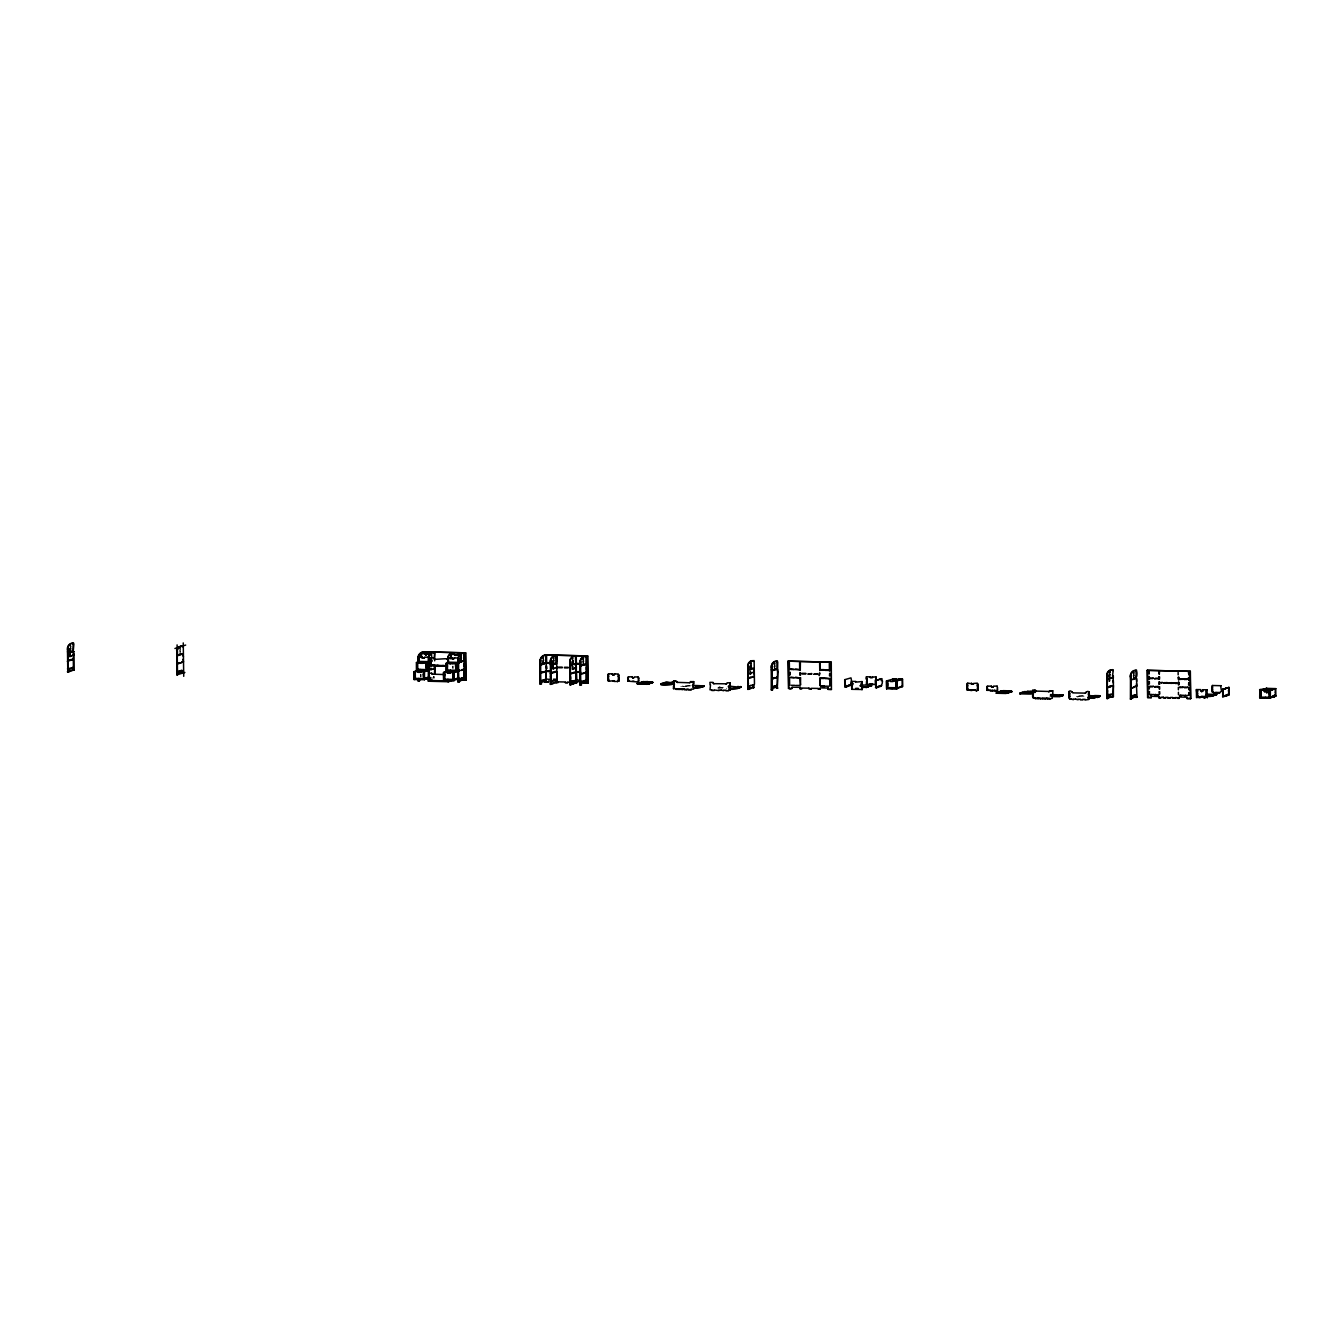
<?xml version="1.0" encoding="UTF-8"?>
<svg xmlns="http://www.w3.org/2000/svg" width="1343" height="1343" viewBox="0 0 1343 1343"><rect width="100%" height="100%" fill="white"/><g stroke="black" fill="none" stroke-linecap="round" stroke-linejoin="round"><path stroke-width="0.75" stroke-dasharray="5 3.75" d="M433.806 676.738L434.326 678.081L428.4 677.913M433.42 676.486L434.309 676.822M434.007 677.124L433.42 677.107M690.184 685.366L680.867 686.525M690.201 685.988L682.983 686.474M682.563 685.988L683.419 686.34M718.404 687.347L720.083 686.81L719.512 687.415M718.404 687.969L726.798 686.777M1077.321 696.983L1079.604 696.463L1078.748 696.11M1079.604 696.463L1079.017 695.825L1085.077 695.305M1079.017 696.446L1087.242 696.06M1077.321 696.362L1076.482 696.631M682.63 686.575L686.391 686.592M717.682 687.985L726.764 688.288M453.162 666.145L453.195 668.327M452.574 666.128L452.608 668.31M421.031 674.421L421.064 676.587M420.644 674.337L420.695 677.141M420.443 674.404L420.46 676.587"/><path stroke-width="1.5" d="M693.71 684.141L693.676 681.64L690.436 682.11M690.722 681.572L689.866 682.748M726.983 682.798L730.156 682.815L729.971 685.366L730.156 682.815M1052.828 695.254L1052.761 690.806L1049.806 690.738L1048.749 691.981M1202.875 690.537L1203.093 689.681L1202.656 691.125M424.573 657.482L424.035 658.221M425.462 654.847L427.427 653.756L426.05 655.031M452.86 659.077L454.538 657.852L453.749 658.977M454.924 655.401L456.788 655.199M612.979 675.126L614.658 673.884L614.12 674.824M633.141 678.165L634.165 677.577M973.507 683.453L977.402 683.151M1086.286 692.065C1083.868 695.321 1087.058 689.547 1089.24 691.981L1089.039 693.29L1089.24 691.981M1203.059 690.621L1201.565 691.561L1200.726 689.614L1196.395 689.58L1197.301 697.621M1265.996 690.99L1266.902 688.422L1260.389 690.302L1260.926 697.638M1265.845 691.276L1266.331 690.268M73.664 643.096L72.824 643.364A24.493 8.243 -88.5 0 0 70.625 643.918L70.189 644.237A24.493 8.243 -88.5 0 0 67.738 647.494L68.09 672.02L67.939 646.151A24.493 8.243 -88.5 0 1 69.601 644.22L70.037 643.918A24.493 8.243 -88.5 0 1 72.237 643.347L73.882 644.086L73.194 651.607M184.898 672.457L176.923 674.807L177.36 648.938A24.493 8.243 -88.5 0 1 177.763 648.367M428.921 661.629L417.858 661.411L418.563 655.099A24.493 8.243 -88.5 0 1 420.241 653.185L420.661 652.866A24.493 8.243 -88.5 0 1 422.86 652.312L424.522 653.034L423.448 652.312A24.493 8.243 -88.5 0 0 421.266 652.883L420.829 653.185A24.493 8.243 -88.5 0 0 418.378 656.442L418.445 662.049L428.115 662.3L429.105 660.303M459.054 678.383L448.428 681.74L428.383 681.22L428.82 655.367A24.493 8.243 -88.5 0 1 430.499 653.437L430.935 653.118A24.493 8.243 -88.5 0 1 433.118 652.564L434.779 653.302L434.259 658.271M458.819 661.075L458.634 662.384L447.572 662.166L448.277 655.854A24.493 8.243 -88.5 0 1 449.955 653.94L450.392 653.621A24.493 8.243 -88.5 0 1 452.574 653.067L454.236 653.806L453.162 653.084A24.493 8.243 -88.5 0 0 450.979 653.638L450.543 653.957A24.493 8.243 -88.5 0 0 448.092 657.214L448.176 662.804L458.685 662.787M460.431 679.994L464.006 679.054L458.097 681.992L458.551 656.123A24.493 8.243 -88.5 0 1 460.213 654.192L460.649 653.89A24.493 8.243 -88.5 0 1 462.848 653.319L463.688 653.051M540.138 684.074L540.977 682.563L541.582 683.822L540.138 684.074L540.591 658.221A24.493 8.243 -88.5 0 1 542.253 656.291L542.69 655.972A24.493 8.243 -88.5 0 1 544.872 655.418L546.534 656.156L546.651 663.627M551.402 683.604C549.388 677.51 552.829 685.467 550.395 684.342L550.848 658.473A24.493 8.243 -88.5 0 1 552.51 656.559L552.947 656.24A24.493 8.243 -88.5 0 1 555.146 655.686L555.985 655.418L556.086 662.284M575.19 683.134L576.416 682.949L576.029 655.921L575.19 656.19A24.493 8.243 -88.5 0 0 572.991 656.744L572.571 657.063A24.493 8.243 -88.5 0 0 570.104 660.32L570.456 684.846L570.305 658.977A24.493 8.243 -88.5 0 1 571.967 657.046L572.403 656.744A24.493 8.243 -88.5 0 1 574.603 656.173L576.265 656.912L576.365 664.382M580.126 685.098L580.948 683.587L581.553 684.846L580.126 685.098L580.562 659.228A24.493 8.243 -88.5 0 1 582.241 657.315L582.661 656.996A24.493 8.243 -88.5 0 1 584.86 656.442L586.522 657.18L586.421 664.718M753.406 687.146L747.766 689.379L748.202 663.509A24.493 8.243 -88.5 0 1 749.881 661.595L750.301 661.276A24.493 8.243 -88.5 0 1 752.5 660.722L754.162 661.461L754.464 683.872L753.423 687.767M771.352 689.983L772.175 688.472L772.779 689.731L771.352 689.983L771.789 664.114A24.493 8.243 -88.5 0 1 773.467 662.2L773.887 661.881A24.493 8.243 -88.5 0 1 776.086 661.327L777.748 662.065L777.261 688.288L777.882 672.02M1113.011 669.637L1112.172 669.905A24.493 8.243 -88.5 0 0 1109.99 670.459L1109.553 670.778A24.493 8.243 -88.5 0 0 1107.102 674.035L1107.438 698.561L1107.287 672.675A24.493 8.243 -88.5 0 1 1108.965 670.761L1109.385 670.442A24.493 8.243 -88.5 0 1 1111.584 669.888L1113.246 670.627L1112.508 675.663M1136.413 683.654L1136.984 697.252L1136.329 696.211L1130.437 699.149L1130.873 673.279A24.493 8.243 -88.5 0 1 1132.552 671.366L1132.988 671.047A24.493 8.243 -88.5 0 1 1135.171 670.493C1138.847 668.864 1135.792 685.081 1136.01 670.224M1049.588 691.494L1035.621 691.074M424.673 657.701L423.146 658.322M973.608 683.671L971.778 684.158M993.451 686.676L992.544 687.297M1265.845 691.427L1264.468 691.628L1266.063 691.209M726.546 683.772L725.975 684.007M456.805 655.384L454.958 655.082M973.423 683.923L972.382 684.342M993.266 686.928L991.201 686.693M446.615 659.262C450.677 657.801 433 659.984 434.36 659.044M726.63 683.805L713.721 683.671M1202.522 691.36L1201.565 691.561M614.087 674.958L612.089 673.901L612.912 674.925M69.987 645.328L70.81 646.52M67.586 648.585L67.603 649.844M70.608 647.83L70.843 649.005M67.62 651.086L67.637 652.329M70.642 650.314L69.769 652.278L72.891 651.473M69.954 650.986L70.121 648.417L70.356 652.295M69.752 651.657L70.608 651.372L69.769 652.278M69.5 651.943L68.661 652.832L68.913 651.926M71.448 651.724L73.999 651.556M74.033 654.058L74.033 670.123L72.556 670.392M69.651 655.871L71.297 656.173L69.45 656.559M73.831 654.746C70.356 655.854 75.326 655.552 73.244 654.729M68.174 660.403L67.922 660.689M69.87 659.866L71.565 659.329M69.618 660.152L68.778 661.041L69.03 660.135M67.335 661.31L68.191 661.025M69.886 660.487L71.313 660.236M67.805 663.778L67.838 666.279M67.452 668.898L68.459 668.78L68.493 671.265M67.687 671.315L68.929 671.752L67.486 672.004M71.28 670.174L73.143 669.788M69.601 670.711L71.884 670.812M178.183 647.846A24.493 8.243 -88.5 0 1 179.022 647.024L179.458 646.705A24.493 8.243 -88.5 0 1 181.658 646.151L183.084 645.899M174.926 648.501L185.67 645.06M182.497 645.882L182.715 646.873M179.996 648.132L180.231 649.307M177.394 651.473L177.41 652.715L176.806 651.456M180.029 650.616L180.264 651.791M177.645 653.89L177.058 655.115M180.063 653.118L180.08 654.36M177.444 655.199L178.938 655.35L177.494 655.602L177.427 653.957M182.295 653.655L181.473 654.545L181.708 653.638M182.614 654.41L183.454 656.845M183.521 661.83L182.9 659.312M177.595 663.207L179.039 663.576L177.343 663.492M179.29 662.67C182.883 663.123 177.796 662.687 179.895 663.308M182.413 661.864L181.574 662.754L181.825 661.847M179.307 663.291L180.734 663.022M179.408 670.879C182.984 671.332 177.914 670.896 180.012 671.517M181.104 670.342C184.679 670.795 179.593 670.358 181.691 670.98M179.408 671.5L180.852 671.248M181.104 670.963L182.547 670.711M176.923 674.807L177.746 673.296L182.816 671.869L182.833 673.112M182.228 671.853L182.866 672.893M420.863 656.693L421.417 653.605L421.467 657.952M425.429 654.578L424.858 653.756L425.949 654.914M418.647 661.36L418.798 656.928L418.865 661.293M428.971 680.616L429.827 680.968L428.971 681.237L428.635 656.71A24.493 8.243 -88.5 0 1 431.086 653.453L431.523 653.134A24.493 8.243 -88.5 0 1 433.705 652.58L434.561 652.312L434.679 660.84M430.885 654.528L431.489 655.804L431.674 654.477M423.062 658.12L422.239 657.096L423.347 658.255M428.266 657.247L424.606 657.163M429.072 657.818L428.87 659.128M418.445 661.428L418.697 661.142M427.04 670.677L416.582 670.493L416.464 662.586L420.628 662.619M418.563 662.049L417.085 662.535L417.186 670.006L427.04 670.258M419.587 661.931L417.673 662.535L417.774 669.385M433.638 658.456L433.99 658.792M422.978 662.67L426.94 662.77L426.839 670.761M417.119 664.701L417.153 667.202M428.954 661.411L427.628 662.217M450.979 658.775C450.56 646.352 452.003 663.509 450.576 657.449M427.997 662.3L425.932 662.754L426.268 669.888M426.94 662.77L422.776 662.754M432.093 661.226C430.381 662.552 432.362 657.399 431.556 660.773M425.748 665.003L426.369 667.505L425.966 664.936M448.377 662.116L448.528 657.701L448.159 662.183M458.702 681.992L458.349 657.466A24.493 8.243 -88.5 0 1 460.8 654.209L461.237 653.89A24.493 8.243 -88.5 0 1 463.436 653.336L464.275 653.067L464.023 680.297L464.124 668.982L464.611 676.536M465.668 652.849L422.525 651.825L465.668 652.849L466.038 680.062L462.294 680.028L462.277 678.786M461.404 655.25L461.203 656.559L460.582 654.679L460.263 662.233M452.776 658.876L451.97 657.852L453.078 659.01M464.292 654.125L463.805 661.579M431.758 664.903L430.7 665.238L447.471 665.675M416.985 670.073L418.412 669.603M416.582 670.493L416.683 662.519M418.999 669.62L418.143 669.267M431.774 665.524L430.717 665.859L431.019 657.634L431.12 665.104M432.681 665.221L436.441 665.859M414.047 671.618L414.148 679.524L414.047 671.618L418.21 671.651M418.68 670.275L414.668 671.55L414.769 679.021L426.654 679.054L422.911 679.021M419.402 670.006L420.527 670.157M457.98 658.003L454.32 657.919M435.266 665.826L434.863 674.119M437.398 665.339L439.984 665.96M458.786 658.574L458.215 659.816M460.85 657.717L461.237 659.044L461.438 657.734M420.56 671.701L424.522 671.802L424.422 679.776L424.103 671.802L430.499 669.368L428.232 669.888M429.894 668.562L431.103 668.176M456.771 671.45L446.296 671.248L446.178 663.341L450.341 663.375M449.015 662.535L446.816 663.291L446.699 670.829M414.702 673.733L415.105 676.318M426.402 670.107L429.055 668.831L429.072 670.241L429.659 669.637M426.419 670.308L429.055 669.469M429.894 669.183L431.12 668.797M420.51 669.536L420.359 672.39L420.376 669.737M426.486 670.442L426.402 669.486M431.355 669.099C433.722 669.771 429.29 668.965 431.355 669.721M441.159 665.977L443.291 665.49M427.745 670.426L423.515 671.785L423.616 678.635M434.779 668.31L434.477 673.212M460.884 660.202L461.488 661.461M461.472 660.219L461.27 661.528M456.654 663.543L452.49 663.509L456.654 663.543L456.553 671.517M444.701 666.078L447.051 666.128M458.248 662.3L457.342 662.972M461.22 661.344L463.486 660.823L459.977 661.495L461.807 661.36L461.22 661.981M423.364 676.519L423.549 673.968M457.728 663.056L455.646 663.509L455.747 670.358M460.38 662.25L462.059 661.696M428.686 672.994L431.691 673.397M429.072 673.078L429.827 680.968M431.64 673.078L432.681 674.337M455.478 665.759L456.1 668.26L455.68 665.692M464.46 666.581L463.839 664.08M418.093 679.189L420.46 679.239M428.686 677.208L424.824 678.249L426.638 677.795L426.436 679.122M446.296 671.248L446.396 663.274M424.573 678.534L414.769 678.4M443.559 672.44L443.66 680.347L443.559 672.44L447.723 672.474M447.001 671.483L444.18 672.39L444.063 679.927M419.553 680.7L418.126 680.968L419.553 680.7L419.536 679.457M423.448 679.256L424.824 678.87M426.621 677.862L426.05 678.484L426.889 677.577M428.954 677.543L428.333 678.114M424.002 679.34L428.702 677.829M430.616 677.594L429.777 678.484L430.633 678.215M428.35 678.735L429.189 678.467M457.56 669.989L456.133 670.862L458.769 669.603C461.136 671.953 458.87 669.821 453.615 672.625L453.716 680.095M450.073 672.541L454.018 672.642L454.135 680.548L443.66 680.347M456.133 671.064L458.786 670.224M447.504 673.162L450.09 673.162L447.723 673.095M428.585 680.532L442.367 680.817M457.241 671.265L453.027 672.608L453.111 679.457M428.383 681.22L430.918 680.414M432.362 680.162L431.086 679.944M430.583 681.136L430.482 679.927M444.248 677.057L444.802 674.572L431.909 674.136M452.843 674.857L453.464 677.359L453.044 674.79M447.605 679.39L450.174 680.011M452.91 679.474L456.15 679.323M456.989 678.433L455.562 679.306L457.61 678.014M448.847 680.985L428.383 680.599M448.26 680.968L450.543 681.069M449.267 680.851L447.84 681.724L450.375 680.918M449.955 680.431L451.651 680.498M454.337 679.692L453.162 680.011L454.589 678.517M458.064 679.491L460.347 678.349L458.651 678.886M462.294 680.028L466.038 680.062M458.097 681.992L459.541 681.724M464.057 680.078L463.419 679.038M540.725 684.091L540.39 659.564A24.493 8.243 -88.5 0 1 542.841 656.307L543.277 655.988A24.493 8.243 -88.5 0 1 545.476 655.434L546.316 655.166L546.064 682.395L545.946 671.147M542.639 657.382L543.244 658.641L543.428 657.331M550.999 684.359L550.647 659.816A24.493 8.243 -88.5 0 1 553.098 656.576L553.534 656.257A24.493 8.243 -88.5 0 1 555.733 655.703L556.573 655.434L556.959 682.445L555.465 682.093L556.069 682.731M540.826 660.672L540.255 661.898M556.59 656.492L556.69 663.962M540.86 663.157L540.725 664.886L542.152 663.996M551.1 662.183L550.294 660.991L550.899 662.25M540.289 664.399L540.675 664.483M542.404 663.711L543.244 663.442C540.39 664.936 545.929 663.778 542.941 663.543M542.992 663.727L543.848 663.459M544.1 663.173L545.527 662.922L544.1 663.795M547.121 662.653L550.664 662.737M540.725 664.886L542.152 664.617M542.421 664.332L543.848 664.08M550.345 664.718L551.117 663.425L550.932 664.735M546.685 666.111L546.5 668.68M550.546 664.651L552.409 664.265L550.983 665.138M553.198 663.811C556.187 664.046 550.647 665.205 553.517 663.711M554.105 663.727L553.266 664.617M575.459 656.962L575.778 664.365M552.678 664.6L554.105 664.349M572.941 658.171L572.588 659.329M569.952 661.411L569.986 662.653M575.711 659.396L575.828 682.932M580.713 685.115L580.377 660.588A24.493 8.243 -88.5 0 1 582.828 657.331L583.265 657.012A24.493 8.243 -88.5 0 1 585.447 656.458L586.287 656.19L586.085 683.184M587.68 655.955L544.536 654.931L587.68 655.955L588.066 683.167L584.306 683.151L584.289 681.908M556.724 666.447L556.757 668.932M553.618 668.495C553.937 666.951 552.057 669.771 554.206 668.512M556.741 667.068L555.482 668.092L556.741 667.689M540.826 672.474L540.574 672.759M542.522 671.936L543.949 671.685M542.27 672.222L541.43 673.112L541.682 672.205M544.805 671.416C547.172 672.088 542.74 671.282 544.805 672.037M558.503 667.118L562.247 667.135M542.522 672.558L543.965 672.306M547.239 670.879L550.781 670.963M570.003 663.912L570.389 665.238M570.02 665.154L570.607 665.171M571.866 664.768L570.439 665.641L570.372 663.996M580.814 661.696L580.612 663.006M550.781 671.584L547.256 671.5M564.396 667.27L568.156 667.286M572.118 664.483L573.562 664.214L572.135 665.104M576.852 663.408L580.377 663.509M570.439 665.641L571.883 665.389M551.083 672.742L550.831 673.028M552.779 672.205L554.223 671.936M554.474 671.651L555.901 671.399M550.261 673.632L551.1 673.363M552.796 672.826L554.223 672.558M554.474 672.272L555.918 672.02M556.791 671.433L556.909 678.903M580.696 665.893L580.629 664.248M576.399 666.883L576.214 669.435M580.277 665.406L580.646 665.49M574.351 668.579C578.699 667.689 571.799 669.25 575.61 667.555M574.334 667.958L576.197 667.572L575.19 667.689M550.496 676.184L551.335 678.618L550.714 676.117M542.639 680.146L544.066 679.894M542.387 680.431L541.548 681.337L541.783 680.431M542.639 680.783L544.083 680.515M547.356 679.088L550.899 679.81M544.922 680.246L545.762 679.357L544.318 679.608M586.455 667.202L586.488 669.704M540.977 682.563L545.443 681.136L546.097 682.177M571.984 672.977L570.288 673.514M548.448 680.985L548.464 682.227L544.922 682.143L548.464 682.227M569.717 674.136L572 673.598M576.265 671.92L576.365 679.39M576.953 671.634L580.495 671.718M555.616 679.927L555.431 680.229C552.812 679.793 558.369 679.642 554.592 680.498M551.369 681.102L550.361 681.22M554.323 680.162L553.501 681.052L553.736 680.146M556.019 679.625L555.179 680.515M580.512 672.339L576.97 672.255M570.171 676.603L570.204 679.105M556.338 681.186L555.482 682.714M582.241 673.246L580.562 673.783M553.098 683.05C554.407 682.815 555.364 683.05 550.395 683.721M554.206 682.496L556.052 682.11M580.814 674.119L582.258 673.867M586.522 672.188L586.622 679.659M550.395 684.342L551.839 684.091M558.134 682.479L555.733 682.63M565.202 682.664L567.569 682.714M570.036 681.656L572.101 681.824L571.262 681.472M572.101 681.203L570.657 681.455L571.295 684.577L570.07 684.141M572.353 680.918C576.113 680.481 570.59 682.395 573.192 680.649M575.476 680.112L574.049 681.002L575.492 680.733M570.674 682.076L572.101 681.824M572.37 681.539L573.209 681.27M577.07 679.843L580.629 680.565M572.571 684.175L569.852 684.208M573.662 682.999L575.526 683.234L574.922 682.597M569.868 684.829L571.295 684.577M572.554 683.553L571.984 684.158L574.25 683.637M574.938 683.218L576.617 682.882L576.6 681.64L580.562 681.74M580.931 681.724L582.358 681.455M582.61 681.17L584.054 680.918M584.306 680.632L585.733 680.381L584.323 681.254M580.931 682.345L582.375 682.076M582.627 681.791L584.054 681.539M608.429 673.8L612.307 673.833M607.859 674.404L607.875 675.663L608.664 674.354M580.948 683.587L586.018 682.16M584.306 683.151L588.066 683.167M608.681 675.596L608.48 676.922L607.875 675.663M607.892 676.906L607.909 678.148L608.698 676.855M618.116 674.673L618.72 675.932L618.922 674.622M608.497 678.165L608.513 679.407L607.909 678.148M618.133 675.915L618.149 677.157L618.938 675.865M607.926 679.39L607.943 680.632L608.732 679.34M618.754 678.416L618.955 677.107L619.005 680.851L617.511 681.505L619.005 680.851M609.235 680.666L607.943 680.632M614.171 680.716L612.777 680.767L613.952 680.783M618.183 679.659L618.384 678.349M618.989 679.608L618.787 680.918M628.289 676.805L632.167 676.822L632.771 677.913M627.718 677.409L627.735 678.651L628.507 677.359M632.167 676.822L633.057 678.047M628.323 678.668L628.339 679.911L627.735 678.651M627.752 679.894L627.769 681.136L628.541 679.843M637.959 677.04L638.798 678.87M638.781 677.611L638.58 678.937M638.194 678.853L638.832 681.354L637.539 681.942L627.769 681.136M633.997 681.237L632.603 681.27M638.815 680.112L637.539 681.942M650.851 683.251L651.103 682.345L650.012 683.52L649.24 682.697L649.173 683.788L646.89 684.309L637.203 683.436L644.522 682.58L644.237 684.107M647.628 681.572L641.685 681.808L640.779 683.167M638.126 683.402L649.038 683.386M644.321 683.268L640.98 682.479M638.143 684.023L637.472 683.151L638.311 683.503M639.167 683.234L641.45 682.714M640.846 682.697L641.685 681.808M637.22 684.074L638.311 682.882M643.868 681.556L642.273 681.824M645.698 682.597L649.24 682.697M647.41 681.64L652.345 682.328M637.203 683.436L647.729 684.04M651.959 682.076L652.849 682.412L650.264 683.234M649.173 683.788L648.568 683.151L650.264 682.613M651.691 682.362L652.547 682.076M648.585 683.772L649.424 683.503M651.708 682.983L652.547 682.697M661.058 683.755L666.749 682.143L671.215 682.798M673.598 683.503C677.073 684.275 658.053 686.844 661.646 683.772M660.806 684.661L661.898 683.486M665.272 682.412L662.485 683.503M673.582 682.865L665.876 682.429M660.79 684.04L674.253 683.637C673.447 689.815 675.395 681.321 673.447 683.688C672.423 679.491 675.949 681.237 677.611 682.462M671.215 682.177L673.565 682.244M676.57 681.203L673.414 681.203M673.481 686.189L673.514 688.674L674.287 686.122M753.927 660.471L753.574 661.444M750.468 662.619L750.855 663.946L751.056 662.636M690.52 681.64L693.676 681.64M675.882 688.724L679.424 689.446M748.454 665.977L748.252 667.286M675.882 689.362L679.642 689.379M680.599 688.858L682.966 689.53M680.599 689.479L683.167 689.463M692.333 685.501C697.789 685.467 709.457 686.021 701.6 686.609M684.359 689.496L686.709 689.563L684.141 689.563M748.487 668.461C746.104 668.814 751.929 670.778 748.336 669.553M693.122 684.124L693.156 686.609M693.525 686.693C692.87 687.935 692.988 689.244 702.288 686.81M687.683 689.664L691.225 689.748M695.892 686.206L704.135 686.424M747.917 669.687L748.286 669.771M753.154 668.226L752.315 669.116L752.567 668.21M771.94 690L771.604 665.456A24.493 8.243 -88.5 0 1 774.055 662.217L774.475 661.898A24.493 8.243 -88.5 0 1 776.674 661.344L777.513 661.075M713.301 683.134L713.653 683.469M776.926 661.058L777.043 669.586M704.135 685.803L702.876 686.827M693.24 687.532L700.341 687.65L701.986 685.669L701.869 686.944M713.049 682.378L709.893 682.362L710.128 684.796M710.514 684.863L709.994 689.832L711.975 689.815M714.04 683.721L713.2 683.335M749.713 673.934C753.07 675.143 748.706 667.622 750.301 673.951M754.094 672.104C750.485 673.582 756.176 672.339 753.087 672.222M771.453 666.564L771.47 667.807M792.051 688.455C792.857 685.434 791.631 691.057 788.509 688.355L788.123 661.159L831.267 662.183L831.435 689.463L827.909 689.362L828.094 688.052L827.909 689.362M789.331 662.435L789.432 669.905M771.486 669.049L771.503 670.291M750.133 677.241L751.576 676.973M747.615 678.668L748.185 678.064M750.149 677.862L751.576 677.611M714.123 689.949L719.059 690.621M729.383 685.35L729.417 687.851L730.189 685.299M799.589 662.687L799.689 670.157M800.394 662.636L800.277 670.174M730.508 686.323L739.943 687.196M748.068 681.153L748.487 683.721M721.191 690.117L723.776 690.738M730.223 687.784L730.038 690.352L729.417 687.851M790.708 668.864L794.468 669.519L790.725 669.502M725.925 690.873L728.494 690.856M740.144 686.508C742.713 688.153 731.045 690.252 728.88 688.976M730.961 688.405L737.693 687.7M737.273 687.834L738.969 687.918M740.228 686.877L741.118 686.592M795.425 668.999L799.186 669.637L795.442 669.62M740.816 686.894L739.557 687.935M789.466 672.39L790.087 674.891L790.272 672.339M747.933 686.206L747.715 686.273M750.25 685.45L751.694 685.199M773.467 678.131L771.772 678.668M819.633 663.207L819.75 670.677L819.851 663.14M773.719 677.846L775.163 677.577L773.736 678.467M772.04 679.004L773.484 678.752M789.499 674.874L789.684 672.323M747.967 688.69L749.193 688.506M748.605 688.489L750.452 688.103M749.864 688.086L752.819 687.129M748.773 688.64L747.749 688.758M831.267 662.183L788.123 661.159M747.766 689.379L749.193 689.127M752.835 687.75L753.725 687.465M800.562 675.093L800.529 672.591M829.303 663.442L829.42 670.912M830.108 663.392L830.008 670.929M789.533 677.376L789.634 684.846M790.826 677.09L794.586 677.728L790.842 677.711M802.09 673.33L805.85 673.363M799.756 675.143L799.941 672.574M795.543 677.208L799.303 677.862L795.56 677.829M820.439 669.637L824.182 669.653M811.743 673.514L808.217 674.035M772.158 686.592L773.585 686.34M776.959 685.266L775.532 686.139L776.976 685.887M799.79 677.627L800.495 685.115L800.596 677.577M774.424 686.072C776.808 686.743 772.376 685.937 774.441 686.693M825.156 669.754L828.916 670.392L825.156 670.375M772.158 687.213L773.602 686.961M817.635 673.649L814.11 674.186M819.398 673.078L819.23 675.63L819.985 673.095M772.175 688.472L776.657 687.028L776.674 688.271L777.899 688.086M790.943 685.316L794.687 685.333M830.276 675.848L830.243 673.363M795.66 685.434L799.404 685.45M819.851 678.148L819.952 685.618L820.053 678.081M820.556 677.846L824.3 677.879M788.509 688.355L792.252 688.388M829.487 675.898L829.655 673.347M825.274 677.963L829.017 678.618L825.274 678.601M799.958 688.657L800.143 687.331L799.958 688.657L801.721 688.69M829.521 678.383L830.209 685.87L830.327 678.333M808.788 688.254L811.155 688.942M808.788 688.875L811.373 688.875M824.417 686.709L820.657 686.072L824.417 686.088M844.797 686.542L845.754 687.062L844.797 686.542L844.697 679.692L850.992 677.879C852.419 681.254 849.783 686.508 849.884 685.736M818.441 689.043L820.204 689.093L818.24 689.11M825.374 686.189L829.135 686.206M845.318 681.891L844.697 679.692M851.647 681.405L851.747 689.312L851.647 681.405L855.81 681.438M866.42 676.805L866.453 678.987L866.42 676.805L870.163 676.838M845.351 684.376L845.754 686.441M831.435 689.463L828.111 689.295M872.329 677.577L869.962 677.527M852.671 683.604L852.117 686.088L852.889 683.537M867.259 678.937L867.074 681.489L866.453 678.987M845.167 687.045L847.819 686.391L847.232 685.753M847.232 686.391L849.28 685.098M849.296 685.719L850.505 684.712M846.006 686.155L847.819 685.769M848.071 685.484L849.867 685.115M862.122 681.589L862.021 689.563L862.122 681.589L855.609 682.126M876.072 676.99L875.888 679.239L876.072 676.99L872.312 676.956M845.754 687.062L846.594 686.172M847.819 686.391L848.658 685.501M866.487 681.489L866.52 684.275L867.293 681.421M860.93 683.822L860.964 686.307M876.022 685.165C876.66 694.23 873.94 674.421 876.14 681.656L875.955 684.527L875.955 680.481L881.663 678.668C884.248 683.167 879.816 687.045 880.538 686.525M861.736 683.755L861.551 686.323M881.663 678.668L875.955 680.481M859.856 685.786L862.525 685.769M862.29 685.014L871.725 685.249L865.815 687.566L868.468 686.928M855.692 688.355L858.261 688.338M870.063 683.755L872.631 683.738M881.058 678.651L881.31 680.75M862.273 687.062L866.386 686.961L862.29 687.683M868.199 685.786L871.741 685.87M870.784 685.988L868.451 686.307M886.531 680.834L886.649 688.741L886.531 680.834L890.694 680.867M896.402 679.038L892.86 678.954M896.604 678.97L893.078 678.886L893.095 681.052M896.486 688.556L902.614 686.592L902.513 679.122L898.971 679.038L902.295 679.189L902.395 686.659M887.572 683.033L887.605 685.518M893.683 681.069L893.448 678.97L887.152 680.767L887.051 688.304M875.837 687.817L878.49 687.18L877.886 686.542M877.902 687.163L879.95 685.887M879.95 686.508L881.159 685.501M876.677 686.928L878.473 686.558M878.725 686.273L880.538 685.904M901.707 679.172L895.999 681.002L896.1 687.851M902.513 679.122L896.587 681.019L896.688 688.489M876.425 687.834L877.264 686.944M878.49 687.18L879.329 686.29M895.815 683.251L895.848 685.736M890.594 688.405L892.944 688.455M896.469 688.355L902.026 686.155M967.531 682.966L971.744 683.889M966.943 683.587L966.96 684.829L967.749 683.52M971.392 682.999L972.282 684.225M967.766 684.779L967.564 686.088L966.96 684.829M966.977 686.072L966.994 687.314L967.783 686.021M978.006 683.788L977.805 685.098L977.2 683.839M967.581 687.331L967.598 688.573L966.994 687.314M967.01 688.556L967.027 689.798L967.816 688.506M977.217 685.081L977.234 686.323L978.023 685.031M977.838 687.599L978.04 686.273L978.09 690.017L976.596 690.671L978.09 690.017M970.905 689.832L967.027 689.798M972.08 689.866L975.622 689.949M973.255 689.899L971.862 689.933M977.268 688.825L977.469 687.515M978.073 688.774L977.889 690.084M987.374 685.971L991.285 686.323M986.803 686.575L986.82 687.817L987.609 686.525M991.252 685.988L991.604 686.877M987.407 687.834L987.424 689.077L986.82 687.817M986.836 689.06L986.853 690.319L987.642 689.009M997.06 686.223L997.664 688.103M990.714 690.336L986.853 690.319M991.906 690.369L993.081 690.403M995.432 690.453L994.038 690.487L995.23 690.52M997.295 688.019L997.312 689.261M997.681 689.345L996.422 691.175L997.698 690.587M1008.324 692.484L1005.974 693.475L996.305 693.24L998.839 692.417L997.983 692.065M998.604 692.518L1003.171 690.655L1011.43 690.873L1011.632 691.88L1009.365 692.4L1010.255 690.839M999.864 692.333L1001.374 690.99M997.396 692.048L997.429 693.122L996.305 692.619L1005.974 692.854M998.252 692.4L1000.535 691.88L999.679 691.527C997.748 694.717 1002.667 691.477 1000.082 692.266M999.864 691.712L1000.77 690.974M996.305 693.24L998.839 692.417M1001.039 691.746L1002.247 690.705M1002.231 692.4L1001.928 692.686M1003.389 691.813L1002.214 691.779M1004.782 691.763L1005.756 691.863M1002.147 693.24L1003.607 692.367L1002.432 692.333M1004.581 692.468C1005.034 693.777 1009.432 692.233 1007.418 693.223M1004.497 692.669L1005.756 692.484M1007.149 691.83L1008.106 691.93M1007.67 692.938C1012.387 692.3 1006.965 691.36 1008.257 692.954M1011.044 691.242L1011.934 691.578L1010.792 692.149M1020.143 692.921L1022.426 693.022L1021.57 692.669M1022.426 693.022L1021.838 692.384L1024.121 692.484M1023.534 692.468L1027.949 691.292M1033.12 692.87L1033.321 691.561L1033.338 692.803L1029.561 694.079L1019.891 693.844L1020.73 692.938M1020.143 693.559L1020.982 692.652M1021.838 693.005L1022.678 692.115M1019.891 693.844L1020.73 693.559M1024.373 691.578L1033.64 692.132L1032.549 694.096L1032.935 692.384M1027.731 691.36L1030.299 691.343M1032.717 690.302C1030.92 693.978 1034.647 687.666 1036.024 691.259M1033.623 691.511L1030.081 691.41M1032.498 690.369L1035.654 690.369M1019.891 693.206L1031.844 692.938L1031.004 693.827M1031.239 692.921L1032.095 692.652M1035.52 691.561L1035.218 692.468M1034.379 692.115L1035.218 691.846M1032.952 693.005L1033.791 692.736M1033.355 694.046L1033.153 695.372L1032.549 694.096M1032.566 695.355L1032.582 696.597L1033.371 695.288M1112.424 669.62L1112.659 670.61M1109.922 671.869L1109.352 673.095L1110.141 671.802M1033.203 697.856L1033.388 696.547L1033.203 697.856L1035.184 697.84M1052.761 690.806L1049.605 690.806M1107.32 675.21L1107.337 676.452L1107.539 675.143M1108.697 676.251L1110.174 674.287L1109.603 675.529M1037.333 698.578L1038.508 698.612M1034.966 698.528L1036.36 698.478L1035.184 698.461M1039.902 698.578L1041.077 698.612L1039.683 698.645M1052.005 694.6L1052.274 698.276L1049.118 698.88M1109.503 676.201L1108.68 675.009M1042.05 698.696L1043.226 698.729M1107.572 677.627L1107.001 678.853M1110.006 676.855L1110.023 678.097M1113.095 675.663L1112.541 678.148M1044.401 698.763L1045.593 698.796M1052.828 695.792L1052.341 696.631L1059.845 696.681L1059.258 696.043L1061.524 695.506M1046.751 698.192L1047.943 698.847M1107.371 678.937C1111.064 677.627 1106.313 681.203 1107.354 677.695M1068.978 691.527L1068.994 692.77L1068.978 691.527C1070.807 689.009 1073.695 694.633 1072.184 691.863M1046.768 698.83L1048.161 698.78M1107.421 679.34L1108.865 679.088M1131.024 699.166L1130.688 674.639A24.493 8.243 -88.5 0 1 1133.139 671.382L1133.576 671.064A24.493 8.243 -88.5 0 1 1135.758 670.51L1136.614 670.241M1060.869 695.54L1062.212 695.086L1061.793 695.842M1069.8 692.719L1069.599 694.046L1068.994 692.77M1050.226 696.027L1059.845 696.043M1059.258 696.043L1060.685 695.775M1062.38 695.238L1061.96 695.993L1062.632 694.952M1061.793 695.221L1063.22 694.969L1062.212 695.708M1060.097 696.396L1061.541 696.127M1069.011 694.029L1069.028 695.271L1069.817 693.978M1113.381 680.582L1113.397 696.648C1109.452 696.883 1112.743 696.614 1111.92 696.916M1147.593 697.521L1151.354 697.554L1147.593 697.521L1147.224 670.325L1190.351 671.349L1190.737 698.561L1186.994 698.528L1187.178 697.218L1179.288 697.017L1179.087 698.326L1177.324 698.293M1069.834 695.221L1069.632 696.53L1069.028 695.271M1069.045 696.513L1069.062 697.756L1069.851 696.463M1148.416 671.601L1149.037 674.102L1149.222 671.534M1069.649 697.772L1069.666 699.015L1069.062 697.756M1136.094 676.251L1137.034 686.172M1131.159 678.232C1128.825 679.021 1134.55 679.776 1131.024 679.944M1130.588 679.457L1130.957 679.541M1131.847 679.054L1131.595 679.34M1110.661 686.777L1107.287 687.23M1135.825 677.997L1134.986 678.886L1135.238 677.98M1070.858 699.048L1073.426 699.669M1088.451 693.273L1088.468 694.516L1089.257 693.223M1110.661 686.139L1109.217 686.407M1110.913 685.853L1112.357 685.601L1110.93 686.491M1106.699 687.834L1108.982 687.314M1158.673 671.853L1159.294 674.354L1159.479 671.802M1089.274 694.465L1089.072 695.775L1088.468 694.516M1075.575 699.166L1078.144 699.787M1088.485 695.758L1088.501 697.017L1089.291 695.708M1089.593 695.489L1094.528 696.178M1148.483 676.57L1149.104 679.088L1149.289 676.519M1107.152 690.319L1107.169 691.561M1080.292 699.904L1082.861 699.904M1089.106 698.276L1089.307 696.95L1088.787 698.007M1094.511 695.556L1099.229 695.674C1099.531 697.94 1093.622 697.521 1098.221 696.614M1149.809 678.047L1151.186 677.997M1085.01 700.039L1088.753 699.434L1088.77 697.386L1088.753 699.434M1152.16 678.097L1153.553 678.064L1152.176 678.719M1107.186 692.803L1107.203 694.046M1099.229 695.674C1101.613 695.741 1098.003 697.235 1100.202 695.775M1158.74 676.838L1159.362 679.34L1159.546 676.788M1087.948 697.521L1095.938 697.135M1097.617 696.597L1098.473 696.95M1099.027 696.362L1099.9 696.06L1099.061 696.967M1155.903 678.114L1154.745 678.719M1087.964 698.142L1094.26 698.293L1096.778 696.866M1156.877 678.215L1158.27 678.181M1097.382 697.504L1098.221 697.235M1149.39 683.99L1149.356 681.505M1178.13 672.356L1178.164 674.841M1108.495 694.885L1108.244 695.792L1110.779 694.986M1131.125 687.549L1132.569 687.918L1130.873 687.834M1134.247 686.743L1132.82 687.633L1134.264 687.364M1134.499 686.458L1135.943 686.206L1134.516 687.079M1107.606 695.372L1107.622 696.631L1106.8 695.439M1110.779 694.365L1109.335 694.616M1111.618 694.096L1112.474 694.449L1111.047 694.7M1148.584 684.04L1148.769 681.489M1107.69 697.655C1110.527 696.329 1106.38 699.149 1108.277 697.672M1108.529 697.386L1111.668 697.202M1110.812 696.849L1109.368 697.118M1147.224 670.325L1190.351 671.349M1159.647 684.259L1159.613 681.757M1106.85 698.545L1108.277 698.293M1108.546 698.007L1110.225 696.849M1188.404 672.608L1189.025 675.126L1189.193 672.558M1148.618 686.542L1149.255 689.043L1149.423 686.491M1161.175 682.496L1162.568 682.462L1161.191 683.117M1149.91 686.256L1151.304 686.223M1178.197 677.325L1178.835 679.843L1179.003 677.275M1152.277 686.323L1153.671 686.273L1152.277 686.944M1158.858 684.309L1159.026 681.757M1164.935 682.529L1163.542 683.184L1164.935 683.151M1165.892 682.613L1167.285 682.58M1156.021 686.34L1154.862 686.928M1179.523 678.803L1180.917 678.769M1156.995 686.441L1158.388 686.407M1169.652 682.647L1168.259 683.302L1169.652 683.268M1181.874 678.853L1183.267 678.819L1181.89 679.474M1170.609 682.748L1172.003 682.697M1158.891 686.793L1159.513 689.312L1159.68 686.743M1134.617 694.684C1138.192 695.137 1133.123 694.7 1135.221 695.321M1184.241 678.92L1185.634 678.886M1188.471 677.594L1189.092 680.095L1189.26 677.543M1172.976 682.798L1174.37 682.764L1172.993 683.419M1134.634 695.305L1136.06 695.053M1131.83 696.396L1132.669 695.506L1131.242 695.758M1186.591 678.987L1187.984 678.937L1186.608 679.608M1148.701 691.511L1149.323 694.029L1149.49 691.46M1175.343 682.865L1176.72 682.832M1178.281 682.311L1178.902 684.812L1179.07 682.261M1130.437 699.149L1131.259 697.638L1136.329 696.211M1135.742 696.194L1136.396 697.235M1178.315 684.812L1178.483 682.244M1151.438 695.07L1150.044 695.103L1151.421 694.432M1158.959 691.779L1159.58 694.281L1159.748 691.729M1189.378 685.014L1189.344 682.529M1152.395 694.532L1153.788 694.499M1156.138 694.566L1154.745 694.6L1155.92 694.633M1178.348 687.297L1178.382 689.782M1179.641 687.012L1181.034 686.978M1158.505 695.238L1157.112 695.288L1158.505 694.616M1181.991 687.079L1183.384 687.045L1182.008 687.7M1188.572 685.064L1188.74 682.513M1184.358 687.129L1185.751 687.096M1186.708 687.196L1188.102 687.163L1186.725 687.817M1159.043 697.823L1159.227 696.513L1159.043 697.823L1160.805 697.856M1188.605 687.549L1189.226 690.067L1189.411 687.498M1178.415 692.283L1178.449 694.767M1163.156 697.302L1165.523 697.991M1163.172 697.924L1165.741 697.924M1167.89 698.041L1170.24 698.108M1196.395 689.58L1196.495 697.672M1172.607 698.159L1174.957 698.226M1181.152 695.825L1179.758 695.859L1181.135 695.204M1188.673 692.535L1189.294 695.036L1189.478 692.484M1212.376 685.501L1212.393 687.364L1212.376 685.501L1221.207 685.719M1182.109 695.288L1183.502 695.254M1196.999 690.839L1197.016 692.081M1197.805 690.789L1197.603 692.098M1185.869 695.943L1184.476 695.976L1185.852 695.321M1186.826 695.422L1188.219 695.372M1211.806 687.347L1211.822 688.59L1212.611 687.297M1179.087 698.326L1177.526 698.226M1207.004 689.849L1207.323 697.873L1206.719 695.993L1204.755 697.89L1205.913 696.043M1197.033 693.324L1197.049 694.583M1220.619 685.702L1221.509 691.259L1219.545 692.535M1197.838 693.273L1197.637 694.583M1212.628 688.539L1212.427 689.849L1211.822 688.59M1205.846 691.057L1205.863 692.316M1211.839 689.849L1211.856 691.091L1212.645 689.782M1186.994 698.528L1190.737 698.561M1197.671 697.084L1197.872 695.775L1197.671 697.084L1198.846 697.118M1212.46 692.35L1212.662 691.041L1212.46 692.35L1213.854 692.316M1205.88 693.559L1205.896 694.801M1223.272 691.225L1222.751 696.816L1222.65 689.345L1229.164 687.465L1228.996 690.638L1228.576 687.448M1207.021 694.516L1216.876 694.616L1207.441 694.381M1222.65 689.345L1229.164 687.465M1200.239 697.067L1203.781 697.168M1207.189 694.667L1206.585 694.029M1203.294 696.312L1201.313 696.329M1223.238 689.345L1223.053 691.292M1201.431 697.101L1200.038 697.135M1204.486 696.346L1211.806 695.624L1208.985 696.53M1216.003 692.434L1217.396 693.022M1206.837 696.396L1209.204 696.463M1218.37 693.122L1219.763 693.089M1214.895 694.012C1215.919 695.775 1215.23 694.331 1214.76 694.667M1211.218 695.607C1214.408 694.566 1210.748 697.621 1211.638 695.473M1212.477 695.187C1215.062 696.06 1209.825 695.305 1210.748 696.581M1213.317 694.919C1213.837 697.302 1214.29 693.072 1213.082 695.825M1213.753 694.784L1214.76 695.288M1216.876 693.995L1215.616 695.019M1228.409 690.621L1229.03 693.139L1228.61 690.554M1228.442 693.122L1228.828 694.449M1223.171 696.06L1225.454 696.144M1226.31 695.875L1224.866 695.506M1227.989 695.338L1226.142 695.724L1226.982 694.835M1228.644 693.055L1228.845 695.07L1227.838 695.187L1228.66 694.297M1223.12 696.262L1223.591 695.909M1224.178 695.926L1222.533 696.262M1226.293 695.254L1227.149 695.607M1227.989 694.717L1228.845 695.07M1224.027 696.396L1224.615 696.413M1263.931 689.765C1253.993 690.722 1264.199 687.65 1263.981 690.722M1260.389 690.302L1266.315 688.405L1275.749 688.657L1275.85 696.127L1269.336 697.991L1269.236 690.52L1275.162 688.64L1275.178 690.503M1260.405 690.923L1260.792 692.249M1266.147 691.595L1266.08 689.899L1270.411 689.933L1270.31 698.091L1259.7 697.823L1259.801 689.664M1260.439 693.408L1260.456 694.667M1266.734 691.611L1266.969 692.787M1269.236 690.52L1275.749 688.657M1269.051 692.468L1269.253 691.158M1260.473 695.909L1261.077 697.168M1269.068 693.71L1269.89 694.902L1269.286 693.643M1260.489 697.151L1270.344 697.252M1259.7 697.823L1261.513 697.655M1262.269 697.823L1263.444 697.856M1269.336 697.37L1269.32 696.127M1264.619 697.873L1265.593 697.353M1272.711 696.295L1273.735 696.799L1274.071 695.456L1274.154 696.664M1266.986 697.94L1268.161 697.974M1269.706 697.453L1275.833 695.489L1273.869 695.523M1270.31 698.091L1269.336 697.991M1265.291 691.662L1264.199 691.46M181.658 646.151L182.245 646.168A24.493 8.243 -88.5 0 0 180.046 646.722L179.609 647.041A24.493 8.243 -88.5 0 0 177.158 650.297L176.571 650.281M752.5 660.722L753.087 660.739A24.493 8.243 -88.5 0 0 750.888 661.293L750.468 661.612A24.493 8.243 -88.5 0 0 748.001 664.869L748.353 689.395M556.808 656.425L556.875 661.394M421.198 653.672L425.059 653.688M427.208 653.823L431.086 653.84M450.912 654.427L454.79 654.444M456.939 654.578L460.8 654.612M418.596 656.996L422.457 657.029M448.31 657.768L452.171 657.785M430.213 657.684L433.386 657.701M1113.313 675.596L1113.347 678.097M1130.319 675.798L1130.336 677.04M552.493 663.224L553.047 660.756L552.98 663.878M430.247 660.168L430.431 657.617M547.138 663.274L551.117 663.425M576.852 664.03L580.847 664.181M820.439 670.258L824.199 670.275M1149.809 678.668L1151.203 678.618M1154.527 678.786L1155.92 678.752M1156.894 678.836L1158.27 678.803M1179.523 679.424L1180.917 679.39M1184.241 679.541L1185.634 679.508M460.901 661.461L461.807 661.36M552.661 663.979L553.568 663.895M430.297 662.67L430.532 665.087M416.464 662.586L420.409 662.687M446.178 663.341L450.14 663.442M464.644 664.03L464.09 666.497M420.426 663.308L422.995 663.308M450.14 664.063L452.709 663.442M558.52 667.74L562.264 667.756M564.413 667.891L568.156 667.907M802.107 673.951L805.85 673.985M807.999 674.102L811.743 674.136M813.892 674.253L817.652 674.287M1165.909 683.251L1167.302 683.201M1170.626 683.369L1172.019 683.318M1175.343 683.486L1176.737 683.453M70.272 655.669L71.297 655.552M553.182 668.008L554.206 667.874M750.552 673.044L751.56 672.927M430.331 665.154L445.876 666.111M546.719 668.613L546.081 666.094M576.432 669.368L575.811 666.867M1113.414 683.083L1112.793 680.565M430.331 665.775L447.488 666.296M870.18 677.46L872.547 677.51M1227.72 687.717L1228.744 687.599M1265.459 688.674L1275.531 688.724M1227.888 687.868L1226.041 688.254M1264.619 688.942L1265.626 688.825M1273.466 689.177L1274.473 689.06M896.402 679.659L898.971 679.038M1263.78 689.228L1264.787 689.093M1273.634 689.328L1271.771 689.714M576.466 671.853L576.567 679.323M1113.448 685.568L1112.81 696.631M1225.185 688.523L1226.209 688.405M1262.924 689.496L1263.948 689.362M820.556 678.467L824.3 678.5M1149.927 686.877L1151.32 686.844M1154.644 686.995L1156.038 686.961M1156.995 687.062L1158.388 687.028M1179.641 687.633L1181.034 687.599M1184.358 687.767L1185.751 687.717M1223.926 688.925L1224.934 688.808M1266.08 689.899L1270.193 690M1271.519 690L1269.655 690.386M1223.07 689.211L1224.094 689.077M1260.825 690.168L1261.832 690.05M614.456 673.951L618.317 673.985M892.843 680.985L897.006 681.019L897.107 688.925L886.649 688.741M456.116 670.241L446.9 670.14M417.186 669.368L426.621 669.62M459.373 670.392L458.534 670.661M890.493 681.556L893.061 681.539M1269.034 691.225L1269.639 692.484M418.563 669.653L428.82 669.905M1202.875 689.748L1207.223 689.782M446.917 670.761L456.754 671.013M1274.994 691.813L1275.212 692.988M419.268 670.291L427.527 670.493M457.963 671.282L448.998 671.047L444.768 672.407L444.869 679.256M634.316 676.956L638.177 676.973M993.4 686.122L997.261 686.139M1216.221 692.367L1213.652 693.005M1217.178 692.468L1218.571 692.434M418.009 672.339L420.577 672.323M1275.027 694.297L1275.246 695.489M866.52 684.275L870.281 684.309M872.43 684.426L876.173 684.46M850.136 684.829L851.093 684.729M880.79 685.618L881.747 685.518M1228.241 694.432L1229.248 694.314M423.33 674.035L423.952 676.536M1227.401 694.7L1228.409 694.583M1273.987 695.892L1274.994 695.775M1275.85 696.127L1273.315 696.933M1206.098 694.734L1207.609 694.532M1225.706 695.238L1226.713 695.12M1269.101 696.194L1269.723 698.075M1273.298 696.312L1272.476 697.202M1272.459 696.581L1271.62 697.47M1273.567 696.648L1274.574 695.909M1271.62 696.849L1270.78 697.739M557.11 678.836L556.355 682.429M1270.763 697.118L1270.193 697.722L1271.2 696.983M553.467 679.172L555.817 679.239M608.161 680.565L609.453 680.599M627.97 681.069L629.279 681.102M875.451 687.314L876.408 687.213M887.253 687.616L897.057 687.75M967.245 689.731L968.538 689.765M987.071 690.252L988.364 690.268M689.563 682.781L676.973 682.362M820.657 686.072L824.199 686.155M969.512 689.866L970.687 689.899M974.229 689.983L975.404 690.017M989.321 690.369L990.513 690.403M991.688 690.436L992.863 690.47M1150.028 694.482L1151.203 694.499M1157.112 694.65L1158.287 694.684M1179.758 695.238L1180.933 695.271M1184.476 695.355L1185.651 695.389M887.253 688.237L897.107 688.489M1073.124 692.887L1085.127 693.122M1222.751 696.816L1223.775 696.681M553.467 679.793L555.834 679.86M609.252 681.287L612.996 680.7M613.969 681.421L617.713 681.438M647.427 682.261L652.849 682.412M970.687 690.52L972.08 690.487M975.421 690.638L976.797 690.604M990.513 691.024L991.906 690.99M992.88 691.091L994.256 690.42M995.23 691.141L996.624 691.108M1008.862 691.494L1011.934 691.578M1154.762 695.221L1156.155 695.187M1197.889 697.017L1199.064 697.051M646.89 683.251L649.24 683.318L648.316 684.057M1032.532 692.854L1033.539 693.022L1031.844 693.559M1202.388 697.202L1203.563 697.235M792.034 687.196L800.143 687.331M828.094 688.052L820.187 687.851L820.002 689.16M1008.123 692.552L1006.814 693.206M1159.227 696.513L1151.337 696.312L1151.136 697.621M424.472 678.014L429.139 678.064M569.818 681.724L570.825 681.606L570.859 684.091M1198.863 697.739L1200.256 697.688M1203.58 697.856L1204.973 697.823M558.117 681.858L565.403 681.975M567.552 682.093L573.276 682.177M728.359 686.206L730.71 686.256M801.704 688.069L809.006 688.187M811.138 688.321L818.441 688.422M851.747 689.312L862.223 689.496M1160.805 697.235L1163.374 697.235M1165.523 697.37L1168.091 697.353M1170.24 697.487L1172.808 697.47M1174.957 697.605L1177.526 697.588M424.489 678.635L428.937 678.752M444.264 679.239L458.668 679.508M1050.461 694.566L1063.22 694.969M452.826 679.709L454.924 679.088M556.573 682.362L558.335 682.412M565.42 682.597L567.77 682.647M574.854 682.832L576.617 682.882M800.159 688.59L801.939 688.623M1159.244 697.756L1161.024 697.789M1168.091 697.974L1170.458 698.041M1172.808 698.091L1175.175 698.159M72.824 670.308L74.033 670.123M182.245 673.095L183.471 672.91M728.359 686.827L730.726 686.877M741.118 687.23L737.794 686.441M753.087 687.666L754.313 687.482M1059.896 695.439L1063.236 695.59M1089.593 696.127L1100.219 696.396M1112.172 696.849L1113.397 696.648M1135.758 697.437L1136.984 697.252M444.281 679.86L454.135 680.112M414.148 679.524L424.623 679.709M443.878 680.28L454.135 680.548M459.524 680.481L458.953 681.707M1061.373 695.976L1062.38 695.859M69.601 671.332L70.625 671.215M449.955 681.052L450.963 680.918M552.51 683.671L553.534 683.537M571.984 684.158L572.991 684.04M749.881 688.707L750.888 688.59M67.486 671.382L70.189 671.349M68.929 671.752L68.258 668.848M177.763 674.539L178.334 673.296M673.514 688.674L676.083 688.657M679.424 688.825L680.8 688.791M682.949 688.909L684.342 688.875M687.885 688.959L686.508 689.63M691.209 689.127L693.777 689.11M1037.535 697.89L1036.158 698.545M1038.508 697.991L1039.902 697.957M1042.252 698.007L1040.875 698.679M1043.226 698.108L1044.619 698.075M1045.576 698.175L1046.969 698.125M1047.943 698.226L1049.336 698.192M718.841 690.067L721.409 690.05M723.558 690.184L726.127 690.168M728.275 690.302L730.256 690.285M1069.666 699.015L1071.059 698.981M1073.208 699.115L1075.777 699.099M1077.925 699.233L1080.494 699.216M1082.643 699.35L1085.211 699.35M687.885 689.58L691.427 689.681M1037.551 698.511L1038.727 698.545M1042.269 698.629L1043.444 698.662M1044.619 698.696L1045.794 698.729M1049.336 698.813L1050.511 698.847M711.773 690.503L714.342 690.503M1200.625 690.789L1201.784 691.494M1275.414 695.64L1274.406 695.758M1272.879 696.446L1271.871 696.564M1272.039 696.715L1271.032 696.832M1269.823 690.537L1269.941 698.007M1266.684 688.489L1266.751 692.854M1266.315 688.405L1266.348 691.527M1260.976 690.319L1261.094 697.789M1213.921 695.556L1213.719 694.6M1190.15 671.416L1190.536 698.629M1189.059 677.611L1189.092 680.095M1188.673 677.527L1188.706 680.011M1178.415 677.258L1178.449 679.759M1159.328 676.855L1159.362 679.34M1158.959 676.771L1158.992 679.256M1149.071 676.587L1149.104 679.088M1148.701 676.503L1148.735 679.004M1147.426 670.258L1147.812 697.453M1136.732 678.769L1136.766 681.254M1136.312 676.184L1136.346 678.685M1133.811 678.635L1133.794 677.392L1133.61 678.702M1130.386 674.622L1130.739 699.149M1113.146 678.165L1113.179 680.649M1110.073 686.139L1109.822 687.045M1110.191 694.348L1109.939 695.254M1107.539 690.403L1107.555 691.645M1107.572 692.887L1107.589 694.13M1106.8 674.018L1107.136 698.561M1010.037 690.906L1010.205 692.132M896.402 683.268L896.436 685.753M887.74 680.783L887.841 687.633M875.77 682.731L875.804 685.232M845.1 681.959L845.15 684.443M788.341 661.092L788.727 688.288M777.631 669.603L777.681 672.088M774.726 669.469L774.71 668.226L774.525 669.536M771.302 665.456L771.637 689.983M754.044 668.999L754.078 671.483M753.708 671.399L753.742 673.901M751.14 668.864L751.123 667.622L750.922 668.932M748.555 685.988L748.605 689.11M747.715 664.852L748.051 689.379M693.458 681.707L693.492 684.208M673.632 681.136L673.598 684.124M639.318 684.04L639.738 682.63L638.899 682.899M587.479 656.022L587.848 683.234M583.5 664.584L583.483 663.341L583.298 664.651M580.075 660.571L580.411 685.115M573.243 664.315L573.226 663.073L573.025 664.382M570.339 661.495L570.355 662.737M570.557 676.687L570.59 679.189M569.818 660.32L570.154 684.846M553.786 663.828L553.769 662.586L553.517 664.332M553.148 668.226L553.115 665.725L552.947 668.915M550.361 659.816L550.697 684.342M545.946 656.139L546.047 663.61M543.529 663.56L543.512 662.317L543.26 664.063M542.908 662.3L543.008 664.349M542.706 662.368L542.723 663.61M540.087 659.547L540.44 684.091M465.45 652.916L465.836 680.129M462.496 678.719L462.512 679.961M458.064 657.466L458.399 681.992M456.251 663.526L456.351 670.996M453.816 672.709L453.917 680.616M449.888 670.56L449.871 673.229M449.082 662.754L447.404 663.308L447.488 670.157M447.79 657.197L447.874 662.183M428.333 656.693L428.686 681.237M426.52 662.77L426.621 670.241M420.997 671.92L420.963 669.754L415.256 671.567L415.356 678.416M418.949 679.44L418.966 680.7M418.68 678.484L418.714 680.985M418.076 656.442L418.143 661.428M183.252 642.911L183.722 676.335M177.091 644.892L177.511 674.824M176.873 650.281L177.209 674.807M73.781 651.624L73.815 654.125M73.076 643.079L73.445 670.107M70.239 655.888L70.205 653.403L70.037 656.576M67.973 648.669L67.989 649.911M68.006 651.17L68.023 652.413M68.174 663.862L68.208 666.363M67.452 647.494L67.788 672.02M71.196 651.389L70.34 651.657L71.196 651.389M72.992 659.077L72.153 659.967L72.992 659.077M69.735 668.378L68.896 669.267L69.735 668.378M71.414 667.824L70.575 668.73L71.414 667.824M73.11 667.286L72.27 668.176L73.11 667.286M180.617 654.192L179.777 655.082L180.617 654.192M179.156 671.164L178.317 672.054L179.156 671.164M431.707 656.979L431.523 658.288L431.707 656.979M430.398 661.142L429.559 662.049L430.398 661.142M433.89 668.294L433.05 669.183L433.89 668.294M460.112 661.914L459.272 662.804L460.112 661.914M450.442 670.224L449.905 672.742L450.442 670.224M461.925 669.586L461.085 670.476L461.925 669.586M463.604 669.049L462.764 669.939L463.604 669.049M462.026 677.795L461.203 678.702L462.026 677.795M463.721 677.258L462.882 678.148L463.721 677.258M543.479 659.833L543.277 661.142L543.479 659.833M553.702 657.6L553.501 658.909L553.702 657.6M553.736 660.084L553.534 661.394L553.736 660.084M555.784 663.19L554.961 664.08L555.784 663.19M573.192 660.588L572.991 661.898L573.192 660.588M572.504 661.243L572.319 663.795L572.504 661.243M583.416 658.355L583.231 659.665L583.416 658.355M583.45 660.84L583.265 662.166L583.45 660.84M575.257 663.677L574.418 664.567L575.257 663.677M552.527 672.49L551.688 673.38L552.527 672.49M572.571 666.229L572.403 669.402L573.662 668.999L572.605 668.713L572.571 666.229M582.123 665.02L581.301 665.91L582.123 665.02M583.819 664.483L582.98 665.373L583.819 664.483M585.514 663.946L584.675 664.835L585.514 663.946M573.679 672.44L572.84 673.33L573.679 672.44M575.358 671.903L574.535 672.793L575.358 671.903M552.644 680.7L551.805 681.589L552.644 680.7M583.936 672.692L583.097 673.598L583.936 672.692M585.632 672.155L584.793 673.044L585.632 672.155M751.09 665.121L750.888 666.447L751.09 665.121M750.401 665.792L750.217 668.344L750.401 665.792M751.459 668.764L750.619 669.653L751.459 668.764M774.642 663.241L774.441 664.55L774.642 663.241M774.676 665.725L774.475 667.035L774.676 665.725M749.881 677.527L749.041 678.416L749.881 677.527M753.255 676.436L752.433 677.325L753.255 676.436M773.35 669.905L772.527 670.795L773.35 669.905M775.045 669.368L774.206 670.258L775.045 669.368M776.741 668.814L775.901 669.721L776.741 668.814M749.998 685.736L749.159 686.626L749.998 685.736M753.373 684.661L752.533 685.551L753.373 684.661M776.858 677.04L776.019 677.93L776.858 677.04M1109.519 677.443L1109.318 678.752L1109.519 677.443M1110.543 677.93L1109.704 678.819L1110.543 677.93M1112.239 677.392L1111.4 678.282L1112.239 677.392M1109.553 679.927L1109.368 681.254L1109.553 679.927M1133.727 672.407L1133.542 673.716L1133.727 672.407M1133.761 674.891L1133.576 676.217L1133.761 674.891M1134.13 678.534L1133.291 679.424L1134.13 678.534M1134.365 694.969L1133.526 695.859L1134.365 694.969"/></g></svg>
